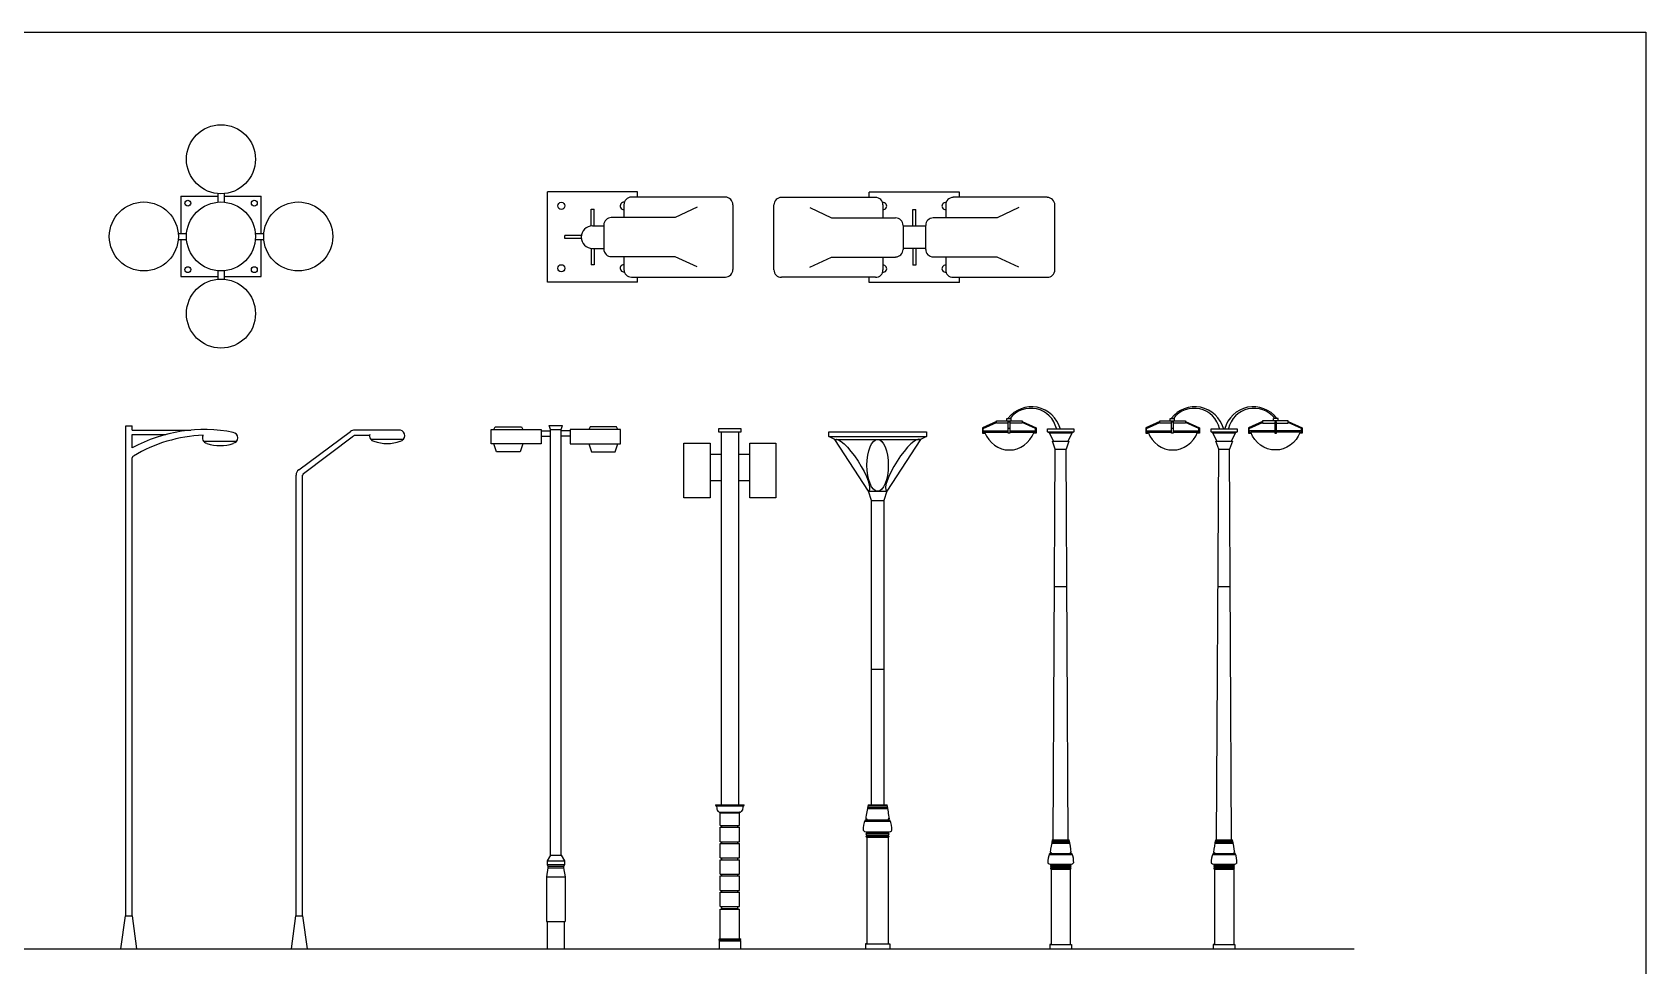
# Model space of a CAD drawing. Header units: millimetres. Extents: x 0.8 to 22.3, y 11.9 to 23.2.
# Drawn here: x 11.56 to 22.32, y 17 to 23.22 of the extents above; entities that cross this region are included whole.
import ezdxf

# ---------------------------------------------------------------- set-up
doc = ezdxf.new("R2010")
doc.units = ezdxf.units.MM

msp = doc.modelspace()

# ---------------------------------------------------------------- linework, layer by layer
at = {"linetype": 'ByBlock'}
for p, q in [((15.598, 22.154), (14.997, 22.154)), ((14.997, 21.552), (14.997, 22.154)), ((15.598, 22.12), (15.598, 22.154)), ((17.743, 22.152), (17.142, 22.152)), ((17.142, 22.118), (17.142, 22.152)), ((17.743, 22.118), (17.743, 22.152)), ((12.555, 22.125), (12.801, 22.125)), ((12.555, 22.125), (12.555, 21.878)), ((12.801, 22.143), (12.801, 22.086)), ((12.843, 22.143), (12.843, 22.086)), ((12.843, 22.125), (13.09, 22.125)), ((13.09, 21.878), (13.09, 22.125)), ((15.507, 22.069), (15.507, 21.984)), ((16.183, 22.12), (15.557, 22.12)), ((15.994, 22.052), (15.849, 21.984)), ((16.234, 21.637), (16.234, 22.069)), ((16.506, 21.635), (16.506, 22.067)), ((16.557, 22.118), (17.183, 22.118)), ((16.746, 22.05), (16.891, 21.982)), ((17.233, 22.067), (17.233, 21.982)), ((17.651, 22.067), (17.651, 21.982)), ((18.328, 22.118), (17.701, 22.118)), ((18.139, 22.05), (17.994, 21.982)), ((18.378, 21.635), (18.378, 22.067)), ((15.288, 22.038), (15.308, 22.038)), ((15.288, 21.926), (15.288, 22.038)), ((15.308, 21.926), (15.308, 22.038)), ((15.373, 21.933), (15.373, 21.773)), ((15.849, 21.984), (15.423, 21.984)), ((16.891, 21.982), (17.317, 21.982)), ((17.432, 22.036), (17.452, 22.036)), ((17.432, 21.924), (17.432, 22.036)), ((17.452, 21.924), (17.452, 22.036)), ((17.994, 21.982), (17.568, 21.982)), ((12.537, 21.878), (12.593, 21.878)), ((12.537, 21.836), (12.593, 21.836)), ((12.555, 21.836), (12.555, 21.59)), ((13.051, 21.878), (13.108, 21.878)), ((13.051, 21.836), (13.108, 21.836)), ((13.09, 21.59), (13.09, 21.836)), ((14.997, 21.822), (14.997, 21.853)), ((15.225, 21.863), (15.113, 21.863)), ((15.113, 21.843), (15.113, 21.863)), ((15.225, 21.843), (15.113, 21.843)), ((15.298, 21.928), (15.373, 21.928)), ((17.367, 21.931), (17.367, 21.771)), ((17.517, 21.926), (17.367, 21.926)), ((17.517, 21.931), (17.517, 21.771)), ((15.288, 21.78), (15.288, 21.668)), ((15.298, 21.778), (15.373, 21.778)), ((15.308, 21.78), (15.308, 21.668)), ((15.849, 21.722), (15.423, 21.722)), ((15.507, 21.722), (15.507, 21.637)), ((15.994, 21.654), (15.849, 21.722)), ((16.746, 21.652), (16.891, 21.72)), ((16.891, 21.72), (17.317, 21.72)), ((17.233, 21.72), (17.233, 21.635)), ((17.517, 21.776), (17.367, 21.776)), ((17.432, 21.778), (17.432, 21.666)), ((17.452, 21.778), (17.452, 21.666)), ((17.994, 21.72), (17.568, 21.72)), ((17.651, 21.72), (17.651, 21.635)), ((18.139, 21.652), (17.994, 21.72)), ((12.801, 21.628), (12.801, 21.572)), ((12.843, 21.628), (12.843, 21.572)), ((15.308, 21.668), (15.288, 21.668)), ((17.452, 21.666), (17.432, 21.666)), ((12.555, 21.59), (12.801, 21.59)), ((12.843, 21.59), (13.09, 21.59)), ((15.598, 21.552), (14.997, 21.552)), ((15.557, 21.586), (16.183, 21.586)), ((15.598, 21.552), (15.598, 21.586)), ((17.183, 21.585), (16.557, 21.585)), ((17.142, 21.55), (17.142, 21.585)), ((17.743, 21.55), (17.142, 21.55)), ((17.701, 21.585), (18.328, 21.585)), ((17.743, 21.55), (17.743, 21.585))]:
    msp.add_line(p, q, dxfattribs=at)
for p, q in [((18.058, 20.629), (18.058, 20.644)), ((18.058, 20.644), (18.088, 20.644)), ((18.088, 20.629), (18.088, 20.644)), ((19.146, 20.629), (19.146, 20.644)), ((19.146, 20.644), (19.176, 20.644)), ((19.176, 20.629), (19.176, 20.644)), ((19.866, 20.644), (19.836, 20.644)), ((19.836, 20.629), (19.836, 20.644)), ((19.866, 20.629), (19.866, 20.644)), ((12.187, 17.329), (12.187, 20.595)), ((12.187, 20.595), (12.231, 20.595)), ((12.231, 20.566), (12.231, 20.595)), ((12.231, 20.566), (12.622, 20.566)), ((12.231, 20.537), (12.454, 20.537)), ((12.231, 20.449), (12.231, 20.537)), ((13.34, 20.301), (13.686, 20.557)), ((14.017, 20.566), (13.712, 20.566)), ((14.623, 20.57), (14.956, 20.57)), ((14.623, 20.474), (14.623, 20.57)), ((14.64, 20.57), (14.649, 20.588)), ((14.649, 20.588), (14.825, 20.588)), ((14.825, 20.588), (14.833, 20.57)), ((14.956, 20.57), (14.956, 20.474)), ((14.956, 20.562), (15.018, 20.562)), ((15.009, 20.597), (15.097, 20.597)), ((15.018, 20.57), (15.009, 20.597)), ((15.018, 17.734), (15.018, 20.57)), ((15.018, 20.57), (15.088, 20.57)), ((15.088, 20.57), (15.097, 20.597)), ((15.088, 17.734), (15.088, 20.57)), ((15.149, 20.562), (15.088, 20.562)), ((15.483, 20.57), (15.149, 20.57)), ((15.149, 20.57), (15.149, 20.474)), ((15.281, 20.588), (15.272, 20.57)), ((15.457, 20.588), (15.281, 20.588)), ((15.466, 20.57), (15.457, 20.588)), ((15.483, 20.474), (15.483, 20.57)), ((16.14, 20.578), (16.286, 20.578)), ((16.14, 20.553), (16.14, 20.578)), ((16.286, 20.553), (16.14, 20.553)), ((16.154, 20.553), (16.154, 18.069)), ((16.271, 20.553), (16.271, 18.069)), ((16.286, 20.578), (16.286, 20.553)), ((17.99, 20.623), (17.896, 20.581)), ((17.896, 20.581), (17.896, 20.546)), ((17.896, 20.546), (17.91, 20.546)), ((17.901, 20.577), (17.99, 20.617)), ((17.901, 20.552), (17.901, 20.577)), ((17.901, 20.561), (18.067, 20.561)), ((17.901, 20.552), (17.901, 20.561)), ((17.911, 20.552), (17.901, 20.552)), ((17.91, 20.546), (17.91, 20.552)), ((17.911, 20.552), (18.067, 20.552)), ((17.99, 20.612), (17.99, 20.629)), ((17.99, 20.629), (18.16, 20.629)), ((18.067, 20.612), (17.99, 20.612)), ((18.067, 20.622), (18.078, 20.622)), ((18.067, 20.546), (18.067, 20.622)), ((18.067, 20.58), (18.078, 20.58)), ((18.078, 20.546), (18.067, 20.546)), ((18.078, 20.622), (18.078, 20.546)), ((18.16, 20.612), (18.078, 20.612)), ((18.078, 20.561), (18.249, 20.561)), ((18.078, 20.552), (18.239, 20.552)), ((18.16, 20.629), (18.16, 20.612)), ((18.16, 20.623), (18.254, 20.581)), ((18.249, 20.577), (18.16, 20.617)), ((18.249, 20.552), (18.239, 20.552)), ((18.24, 20.546), (18.24, 20.552)), ((18.254, 20.546), (18.24, 20.546)), ((18.249, 20.552), (18.249, 20.577)), ((18.249, 20.561), (18.249, 20.552)), ((18.254, 20.581), (18.254, 20.546)), ((18.33, 20.554), (18.33, 20.576)), ((18.33, 20.576), (18.505, 20.576)), ((18.341, 20.549), (18.33, 20.554)), ((18.33, 20.554), (18.505, 20.554)), ((18.341, 20.549), (18.37, 20.493)), ((18.341, 20.549), (18.494, 20.549)), ((18.494, 20.549), (18.465, 20.493)), ((18.505, 20.554), (18.494, 20.549)), ((18.505, 20.576), (18.505, 20.554)), ((19.078, 20.623), (18.984, 20.581)), ((18.984, 20.581), (18.984, 20.546)), ((18.984, 20.546), (18.998, 20.546)), ((18.989, 20.577), (19.078, 20.617)), ((18.989, 20.552), (18.989, 20.577)), ((18.989, 20.552), (18.989, 20.561)), ((18.999, 20.552), (18.989, 20.552)), ((18.99, 20.561), (19.156, 20.561)), ((18.998, 20.546), (18.998, 20.552)), ((18.999, 20.552), (19.156, 20.552)), ((19.078, 20.612), (19.078, 20.629)), ((19.078, 20.629), (19.249, 20.629)), ((19.156, 20.612), (19.078, 20.612)), ((19.156, 20.622), (19.167, 20.622)), ((19.156, 20.546), (19.156, 20.622)), ((19.156, 20.58), (19.167, 20.58)), ((19.167, 20.546), (19.156, 20.546)), ((19.167, 20.622), (19.167, 20.546)), ((19.249, 20.612), (19.167, 20.612)), ((19.167, 20.561), (19.337, 20.561)), ((19.167, 20.552), (19.328, 20.552)), ((19.249, 20.629), (19.249, 20.612)), ((19.249, 20.623), (19.343, 20.581)), ((19.338, 20.577), (19.249, 20.617)), ((19.337, 20.552), (19.328, 20.552)), ((19.329, 20.546), (19.329, 20.552)), ((19.343, 20.546), (19.329, 20.546)), ((19.337, 20.561), (19.337, 20.552)), ((19.338, 20.552), (19.338, 20.577)), ((19.343, 20.581), (19.343, 20.546)), ((19.419, 20.554), (19.419, 20.576)), ((19.419, 20.576), (19.593, 20.576)), ((19.429, 20.549), (19.419, 20.554)), ((19.419, 20.554), (19.593, 20.554)), ((19.429, 20.549), (19.458, 20.493)), ((19.429, 20.549), (19.582, 20.549)), ((19.582, 20.549), (19.554, 20.493)), ((19.593, 20.554), (19.582, 20.549)), ((19.593, 20.576), (19.593, 20.554)), ((19.763, 20.623), (19.669, 20.581)), ((19.669, 20.581), (19.669, 20.546)), ((19.669, 20.546), (19.683, 20.546)), ((19.674, 20.577), (19.763, 20.617)), ((19.674, 20.552), (19.674, 20.577)), ((19.674, 20.561), (19.674, 20.552)), ((19.845, 20.561), (19.674, 20.561)), ((19.674, 20.552), (19.684, 20.552)), ((19.683, 20.546), (19.683, 20.552)), ((19.845, 20.552), (19.684, 20.552)), ((19.934, 20.629), (19.763, 20.629)), ((19.763, 20.629), (19.763, 20.612)), ((19.763, 20.612), (19.845, 20.612)), ((19.856, 20.622), (19.845, 20.622)), ((19.845, 20.622), (19.845, 20.546)), ((19.856, 20.58), (19.845, 20.58)), ((19.845, 20.546), (19.856, 20.546)), ((19.856, 20.546), (19.856, 20.622)), ((19.856, 20.612), (19.934, 20.612)), ((20.022, 20.561), (19.856, 20.561)), ((20.012, 20.552), (19.856, 20.552)), ((19.933, 20.623), (20.027, 20.581)), ((20.022, 20.577), (19.933, 20.617)), ((19.934, 20.612), (19.934, 20.629)), ((20.012, 20.552), (20.022, 20.552)), ((20.013, 20.546), (20.013, 20.552)), ((20.027, 20.546), (20.013, 20.546)), ((20.022, 20.552), (20.022, 20.577)), ((20.022, 20.552), (20.022, 20.561)), ((20.027, 20.581), (20.027, 20.546)), ((12.705, 20.493), (12.927, 20.493)), ((13.372, 20.278), (13.706, 20.528)), ((13.812, 20.531), (13.715, 20.531)), ((13.819, 20.507), (14.04, 20.507)), ((14.956, 20.474), (14.623, 20.474)), ((14.658, 20.421), (14.64, 20.474)), ((14.833, 20.474), (14.816, 20.421)), ((14.956, 20.527), (15.018, 20.527)), ((15.149, 20.527), (15.088, 20.527)), ((15.149, 20.474), (15.483, 20.474)), ((15.272, 20.474), (15.29, 20.421)), ((15.448, 20.421), (15.466, 20.474)), ((16.872, 20.525), (17.522, 20.525)), ((16.913, 20.505), (17.482, 20.505)), ((18.381, 20.439), (18.363, 20.493)), ((18.363, 20.493), (18.472, 20.493)), ((18.368, 17.835), (18.381, 20.439)), ((18.381, 20.439), (18.454, 20.439)), ((18.472, 20.493), (18.454, 20.439)), ((18.467, 17.835), (18.454, 20.439)), ((19.47, 20.439), (19.451, 20.493)), ((19.451, 20.493), (19.561, 20.493)), ((19.456, 17.835), (19.47, 20.439)), ((19.47, 20.439), (19.542, 20.439)), ((19.561, 20.493), (19.542, 20.439)), ((19.555, 17.835), (19.542, 20.439)), ((12.231, 17.329), (12.231, 20.381)), ((14.816, 20.421), (14.658, 20.421)), ((15.29, 20.421), (15.448, 20.421)), ((16.081, 20.407), (16.154, 20.407)), ((16.271, 20.407), (16.345, 20.407)), ((13.322, 17.329), (13.322, 20.266)), ((13.366, 17.329), (13.366, 20.266)), ((16.081, 20.231), (16.154, 20.231)), ((16.271, 20.231), (16.345, 20.231)), ((17.136, 20.159), (17.258, 20.159)), ((17.156, 20.098), (17.238, 20.098)), ((18.376, 19.525), (18.458, 19.525)), ((19.465, 19.525), (19.547, 19.525)), ((17.156, 18.973), (17.238, 18.973)), ((16.117, 18.069), (16.309, 18.069)), ((16.122, 18.063), (16.303, 18.063)), ((17.133, 18.062), (17.261, 18.062)), ((17.134, 18.069), (17.26, 18.069)), ((16.147, 18.02), (16.278, 18.02)), ((16.149, 18.015), (16.277, 18.015)), ((16.149, 17.931), (16.149, 18.015)), ((16.277, 17.931), (16.277, 18.015)), ((17.112, 17.96), (17.282, 17.96)), ((17.115, 17.968), (17.279, 17.968)), ((17.119, 17.976), (17.126, 17.976)), ((17.126, 17.976), (17.126, 17.968)), ((17.129, 18.045), (17.265, 18.045)), ((17.131, 18.052), (17.263, 18.052)), ((17.275, 17.976), (17.268, 17.976)), ((17.268, 17.976), (17.268, 17.968)), ((16.149, 17.931), (16.277, 17.931)), ((16.149, 17.823), (16.149, 17.919)), ((16.149, 17.919), (16.277, 17.919)), ((16.16, 17.919), (16.16, 17.931)), ((16.266, 17.919), (16.266, 17.931)), ((16.277, 17.823), (16.277, 17.919)), ((17.121, 17.889), (17.273, 17.889)), ((17.126, 17.889), (17.126, 17.88)), ((17.126, 17.88), (17.268, 17.88)), ((17.126, 17.87), (17.126, 17.863)), ((17.126, 17.87), (17.268, 17.87)), ((17.126, 17.863), (17.269, 17.863)), ((17.126, 17.853), (17.126, 17.142)), ((17.126, 17.853), (17.268, 17.853)), ((17.268, 17.889), (17.268, 17.88)), ((17.268, 17.87), (17.268, 17.863)), ((17.268, 17.853), (17.268, 17.142)), ((16.149, 17.823), (16.277, 17.823)), ((16.149, 17.715), (16.149, 17.811)), ((16.149, 17.811), (16.277, 17.811)), ((16.16, 17.811), (16.16, 17.823)), ((16.266, 17.811), (16.266, 17.823)), ((16.277, 17.715), (16.277, 17.811)), ((18.344, 17.744), (18.491, 17.744)), ((18.347, 17.752), (18.354, 17.752)), ((18.354, 17.752), (18.354, 17.744)), ((18.357, 17.814), (18.478, 17.814)), ((18.358, 17.82), (18.477, 17.82)), ((18.36, 17.829), (18.475, 17.829)), ((18.361, 17.835), (18.474, 17.835)), ((18.488, 17.752), (18.481, 17.752)), ((18.481, 17.752), (18.481, 17.744)), ((19.432, 17.744), (19.58, 17.744)), ((19.436, 17.752), (19.442, 17.752)), ((19.442, 17.752), (19.442, 17.744)), ((19.445, 17.814), (19.566, 17.814)), ((19.447, 17.82), (19.565, 17.82)), ((19.448, 17.829), (19.563, 17.829)), ((19.45, 17.835), (19.562, 17.835)), ((19.576, 17.752), (19.57, 17.752)), ((19.57, 17.752), (19.57, 17.744)), ((15, 17.648), (14.99, 17.588)), ((15.018, 17.734), (14.996, 17.696)), ((14.996, 17.696), (14.996, 17.671)), ((14.996, 17.696), (15.11, 17.696)), ((14.996, 17.671), (15, 17.66)), ((14.996, 17.671), (15.11, 17.671)), ((15, 17.66), (15, 17.648)), ((15, 17.66), (15.105, 17.66)), ((15, 17.648), (15.105, 17.648)), ((15.018, 17.734), (15.088, 17.734)), ((15.088, 17.734), (15.11, 17.696)), ((15.11, 17.671), (15.105, 17.66)), ((15.105, 17.66), (15.105, 17.648)), ((15.105, 17.648), (15.116, 17.588)), ((15.11, 17.696), (15.11, 17.671)), ((16.149, 17.715), (16.277, 17.715)), ((16.149, 17.703), (16.277, 17.703)), ((16.149, 17.607), (16.149, 17.703)), ((16.16, 17.703), (16.16, 17.715)), ((16.266, 17.703), (16.266, 17.715)), ((16.277, 17.607), (16.277, 17.703)), ((18.341, 17.738), (18.494, 17.738)), ((18.35, 17.674), (18.485, 17.674)), ((18.353, 17.65), (18.482, 17.65)), ((18.354, 17.674), (18.354, 17.665)), ((18.354, 17.665), (18.481, 17.665)), ((18.354, 17.657), (18.354, 17.65)), ((18.354, 17.657), (18.481, 17.657)), ((18.354, 17.641), (18.354, 17.139)), ((18.354, 17.641), (18.481, 17.641)), ((18.481, 17.674), (18.481, 17.665)), ((18.481, 17.657), (18.481, 17.65)), ((18.481, 17.641), (18.481, 17.139)), ((19.429, 17.738), (19.582, 17.738)), ((19.438, 17.674), (19.574, 17.674)), ((19.442, 17.674), (19.442, 17.665)), ((19.442, 17.665), (19.57, 17.665)), ((19.442, 17.657), (19.442, 17.65)), ((19.442, 17.657), (19.57, 17.657)), ((19.442, 17.65), (19.57, 17.65)), ((19.442, 17.641), (19.442, 17.139)), ((19.442, 17.641), (19.57, 17.641)), ((19.57, 17.674), (19.57, 17.665)), ((19.57, 17.657), (19.57, 17.65)), ((19.57, 17.641), (19.57, 17.139)), ((14.99, 17.588), (14.99, 17.291)), ((14.99, 17.588), (15.116, 17.588)), ((15.116, 17.588), (15.116, 17.291)), ((16.149, 17.607), (16.277, 17.607)), ((16.149, 17.499), (16.149, 17.595)), ((16.149, 17.595), (16.277, 17.595)), ((16.16, 17.595), (16.16, 17.607)), ((16.266, 17.595), (16.266, 17.607)), ((16.277, 17.499), (16.277, 17.595)), ((16.149, 17.499), (16.277, 17.499)), ((16.149, 17.391), (16.149, 17.487)), ((16.149, 17.487), (16.277, 17.487)), ((16.16, 17.487), (16.16, 17.499)), ((16.266, 17.487), (16.266, 17.499)), ((16.277, 17.391), (16.277, 17.487)), ((12.155, 17.109), (12.185, 17.329)), ((12.185, 17.329), (12.233, 17.329)), ((12.262, 17.109), (12.233, 17.329)), ((13.291, 17.109), (13.32, 17.329)), ((13.32, 17.329), (13.368, 17.329)), ((13.398, 17.109), (13.368, 17.329)), ((16.149, 17.391), (16.277, 17.391)), ((16.149, 17.175), (16.149, 17.373)), ((16.149, 17.373), (16.277, 17.373)), ((16.16, 17.379), (16.16, 17.391)), ((16.16, 17.379), (16.266, 17.379)), ((16.266, 17.379), (16.266, 17.391)), ((16.277, 17.175), (16.277, 17.373)), ((14.99, 17.291), (15.116, 17.291)), ((14.996, 17.291), (14.996, 17.109)), ((15.109, 17.291), (15.109, 17.109)), ((2.233, 17.109), (12.669, 17.109)), ((12.158, 17.109), (12.26, 17.109)), ((12.669, 17.109), (20.372, 17.109)), ((16.141, 17.175), (16.285, 17.175)), ((16.141, 17.163), (16.285, 17.163)), ((16.142, 17.171), (16.284, 17.171)), ((16.142, 17.168), (16.142, 17.171)), ((16.142, 17.168), (16.284, 17.168)), ((16.142, 17.163), (16.142, 17.109)), ((16.142, 17.109), (16.284, 17.109)), ((16.284, 17.168), (16.284, 17.171)), ((16.284, 17.163), (16.284, 17.109)), ((17.116, 17.142), (17.278, 17.142)), ((17.126, 17.142), (17.116, 17.142)), ((17.116, 17.142), (17.116, 17.109)), ((17.116, 17.109), (17.278, 17.109)), ((17.268, 17.142), (17.278, 17.142)), ((17.278, 17.142), (17.278, 17.109)), ((18.345, 17.139), (18.49, 17.139)), ((18.354, 17.139), (18.345, 17.139)), ((18.345, 17.139), (18.345, 17.109)), ((18.345, 17.109), (18.49, 17.109)), ((18.481, 17.139), (18.49, 17.139)), ((18.49, 17.139), (18.49, 17.109)), ((19.434, 17.139), (19.578, 17.139)), ((19.442, 17.139), (19.434, 17.139)), ((19.434, 17.139), (19.434, 17.109)), ((19.434, 17.109), (19.578, 17.109)), ((19.57, 17.139), (19.578, 17.139)), ((19.578, 17.139), (19.578, 17.109))]:
    msp.add_line(p, q)
msp.add_lwpolyline([(17.156, 18.069), (17.156, 20.098), (17.136, 20.159), (16.913, 20.505), (16.872, 20.525), (16.872, 20.556), (17.522, 20.556), (17.522, 20.525), (17.482, 20.505), (17.258, 20.159), (17.238, 20.098), (17.238, 18.069)])
for points in [[(15.906, 20.114), (15.906, 20.48), (16.081, 20.48), (16.081, 20.114)], [(16.345, 20.114), (16.345, 20.48), (16.52, 20.48), (16.52, 20.114)]]:
    msp.add_lwpolyline(points, close=True)
for centre, radius in [((12.822, 22.372), 0.23), ((12.308, 21.857), 0.23), ((12.601, 22.079), 0.0197), ((12.822, 21.857), 0.23), ((13.044, 22.079), 0.0197), ((13.337, 21.857), 0.23), ((15.09, 22.061), 0.0239), ((12.601, 21.636), 0.0197), ((13.044, 21.636), 0.0197), ((15.09, 21.645), 0.0239), ((12.822, 21.343), 0.23)]:
    msp.add_circle(centre, radius, dxfattribs=at)
for centre, radius, start, end in [((15.506, 22.061), 0.0239, 81.9984, 272.2874), ((15.557, 22.069), 0.0502, 90, 180), ((16.183, 22.069), 0.0502, 0, 90), ((16.557, 22.067), 0.0502, 90, 180), ((17.183, 22.067), 0.0502, 0, 90), ((17.234, 22.059), 0.0239, 267.7126, 98.0016), ((17.65, 22.059), 0.0239, 81.9984, 272.2874), ((17.701, 22.067), 0.0502, 90, 180), ((18.328, 22.067), 0.0502, 0, 90), ((15.423, 21.933), 0.0502, 90, 180), ((17.317, 21.931), 0.0502, 0, 90), ((17.568, 21.931), 0.0502, 90, 180), ((15.298, 21.853), 0.0752, 90, 270), ((15.423, 21.773), 0.0502, 180, 270), ((17.317, 21.771), 0.0502, 270, 0), ((17.568, 21.771), 0.0502, 180, 270), ((15.506, 21.645), 0.0239, 87.7126, 278.0016), ((15.557, 21.637), 0.0502, 180, 270), ((16.183, 21.637), 0.0502, 270, 0), ((16.557, 21.635), 0.0502, 180, 270), ((17.183, 21.635), 0.0502, 270, 0), ((17.234, 21.643), 0.0239, 261.9984, 92.2874), ((17.65, 21.643), 0.0239, 87.7126, 278.0016), ((17.701, 21.635), 0.0502, 180, 270), ((18.328, 21.635), 0.0502, 270, 0)]:
    msp.add_arc(centre, radius, start, end, dxfattribs=at)
for centre, radius, start, end in [((18.223, 20.524), 0.198, 15.3374, 142.4896), ((18.218, 20.537), 0.175, 13.0337, 142.1115), ((19.311, 20.524), 0.198, 15.3374, 142.4896), ((19.306, 20.537), 0.175, 13.0337, 142.1115), ((19.701, 20.524), 0.198, 37.5104, 164.6626), ((19.705, 20.537), 0.175, 37.8885, 166.9663), ((12.711, 19.557), 1.013, 79.015, 118.2901), ((12.896, 20.515), 0.0373, 281.3099, 78.6901), ((13.712, 20.522), 0.0439, 90, 126.5014), ((13.849, 20.529), 0.0373, 166.0716, 258.6901), ((14.01, 20.529), 0.0373, 281.3099, 78.6901), ((12.748, 19.538), 0.996, 92.5676, 120.781), ((12.735, 20.515), 0.0373, 150.6255, 258.6901), ((12.816, 20.727), 0.264, 250.56, 289.44), ((13.715, 20.516), 0.0146, 90, 126.8699), ((13.929, 20.741), 0.264, 250.56, 289.44), ((12.245, 20.381), 0.0146, 120.781, 180), ((13.366, 20.266), 0.0439, 126.5014, 180), ((13.381, 20.266), 0.0146, 126.8699, 180)]:
    msp.add_arc(centre, radius, start, end)
for centre, major_axis, ratio, start_param, end_param in [((18.075, 20.624), (0, 0.19), 0.936409, 1.960174, 4.323011), ((19.164, 20.624), (0, 0.19), 0.936409, 1.960174, 4.323011), ((17.37, 20.332), (-0.112, -0.173), 0.248002, 3.141593, 6.283185), ((16.122, 18.069), (0, 0.00588), 0.888889, 1.458826, 3.172108), ((16.12, 18.059), (0, 0.00449), 0.888889, 4.436272, 5.746193), ((16.306, 18.059), (0, 0.00449), 0.888889, 0.536993, 1.846913), ((16.304, 18.069), (0, 0.00588), 0.888889, 3.111077, 4.824359), ((20.476, 17.844), (-3.366, 0), 0.562828, -0.119012, -0.069776), ((13.918, 17.844), (-3.366, 0), 0.562828, 3.211369, 3.260604), ((16.261, 18.065), (0, 0.154), 0.888889, 1.615523, 1.73743), ((16.135, 18.041), (0, 0.0102), 0.888889, 1.735324, 2.476738), ((16.15, 18.048), (0, 0.0285), 0.888889, 2.138746, 3.023342), ((16.148, 18.019), (0, 0.000736), 0.888889, 0.072786, 3.858814), ((16.149, 18.017), (0, 0.00182), 0.888889, 0.811789, 2.949871), ((16.277, 18.017), (0, 0.00182), 0.888889, 3.333315, 5.471396), ((16.275, 18.048), (0, 0.0285), 0.888889, 3.259844, 4.144439), ((16.278, 18.019), (0, 0.000736), 0.888889, 2.424371, 6.210399), ((16.291, 18.041), (0, 0.0102), 0.888889, 3.806447, 4.547861), ((16.165, 18.065), (0, 0.154), 0.888889, 4.545755, 4.667662), ((17.537, 17.906), (-0.436, 0), 0.562828, -0.251824, 0.026133), ((16.857, 17.906), (-0.436, 0), 0.562828, 3.115459, 3.393417), ((17.125, 17.903), (0.0242, 0), 0.562828, 3.361234, 4.765844), ((17.129, 17.875), (-0.00929, 0), 0.562828, -1.213966, 1.198043), ((17.129, 17.858), (0.00925, 0), 0.562828, 1.924416, 4.358769), ((17.269, 17.903), (-0.0242, 0), 0.562828, 1.517341, 2.921952), ((17.265, 17.875), (0.00929, 0), 0.562828, -1.198043, 1.213966), ((17.265, 17.858), (0.00925, 0), 0.562828, -1.217177, 1.217177), ((18.722, 17.689), (-0.391, 0), 0.562828, -0.251824, 0.026133), ((21.356, 17.634), (-3.016, 0), 0.562828, -0.119012, -0.069776), ((15.479, 17.634), (-3.016, 0), 0.562828, 3.211369, 3.260604), ((18.113, 17.689), (-0.391, 0), 0.562828, 3.115459, 3.393417), ((19.811, 17.689), (-0.391, 0), 0.562828, -0.251824, 0.026133), ((22.444, 17.634), (-3.016, 0), 0.562828, -0.119012, -0.069776), ((16.568, 17.634), (-3.016, 0), 0.562828, 3.211369, 3.260604), ((19.201, 17.689), (-0.391, 0), 0.562828, 3.115459, 3.393417), ((18.353, 17.686), (0.0217, 0), 0.562828, 3.361234, 4.765844), ((18.357, 17.661), (-0.00832, 0), 0.562828, -1.213966, 1.198043), ((18.357, 17.646), (0.00829, 0), 0.562828, 1.924416, 4.358769), ((18.482, 17.686), (-0.0217, 0), 0.562828, 1.517341, 2.921952), ((18.478, 17.661), (0.00832, 0), 0.562828, -1.198043, 1.213966), ((18.478, 17.646), (0.00829, 0), 0.562828, -1.217177, 1.217177), ((19.441, 17.686), (0.0217, 0), 0.562828, 3.361234, 4.765844), ((19.445, 17.661), (-0.00832, 0), 0.562828, -1.213966, 1.198043), ((19.445, 17.646), (0.00829, 0), 0.562828, 1.924416, 4.358769), ((19.571, 17.686), (-0.0217, 0), 0.562828, 1.517341, 2.921952), ((19.567, 17.661), (0.00832, 0), 0.562828, -1.198043, 1.213966), ((19.567, 17.646), (0.00829, 0), 0.562828, -1.217177, 1.217177), ((16.162, 17.373), (0, 0.00692), 0.888889, 0.439127, 1.52695), ((16.264, 17.373), (0, 0.00692), 0.888889, -1.52695, -0.439127), ((16.143, 17.173), (0, 0.0028), 0.888889, 0.76073, 2.828292), ((16.143, 17.165), (0, 0.00256), 0.888889, 0.261164, 2.398571), ((16.283, 17.173), (0, 0.0028), 0.888889, 3.454893, 5.522455), ((16.283, 17.165), (0, 0.00256), 0.888889, 3.884614, 6.022021)]:
    msp.add_ellipse(centre, major_axis=major_axis, ratio=ratio, start_param=start_param, end_param=end_param)
at = {"extrusion": (0, 0, -1)}
for centre, major_axis, ratio, start_param, end_param in [((19.848, 20.624), (0, 0.19), 0.936409, 1.960174, 4.323011), ((17.024, 20.332), (0.112, -0.173), 0.248002, 3.141593, 6.283185)]:
    msp.add_ellipse(centre, major_axis=major_axis, ratio=ratio, start_param=start_param, end_param=end_param, dxfattribs=at)
msp.add_ellipse((17.197, 20.332), major_axis=(0, -0.173), ratio=0.410343)
at = {"layer": 'DEFPOINTS'}
msp.add_lwpolyline([(0.766, 23.218), (22.316, 23.218), (22.316, 11.94), (0.766, 11.94)], close=True, dxfattribs=at)

doc.saveas('drawing.dxf')
